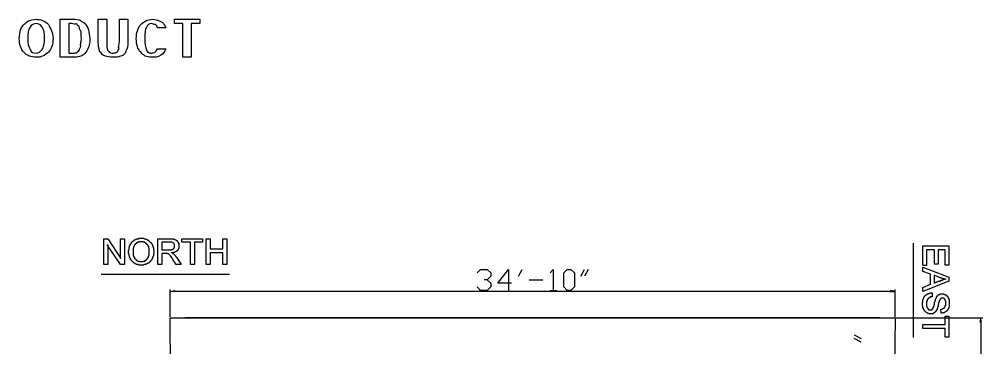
# Model space of a CAD drawing. Header units: inches. Extents: x -628 to 1537, y -1730 to 336.
# Drawn here: x 1033 to 1537, y 164 to 336 of the extents above; entities that cross this region are included whole.
import ezdxf

# ---------------------------------------------------------------- set-up
doc = ezdxf.new("R2010")
doc.units = ezdxf.units.IN
doc.layers.get('0').update_dxf_attribs({"linetype": 'CONTINUOUS'})

msp = doc.modelspace()

# ---------------------------------------------------------------- linework, layer by layer
at = {"color": 0}
for p, q in [((1054.53, 336.1), (1061.32, 336.1)), ((1054.53, 316.24), (1054.53, 336.1)), ((1058.94, 333.9), (1058.94, 318.45)), ((1060.36, 333.9), (1058.94, 333.9)), ((1074.41, 336.1), (1078.82, 336.1)), ((1074.41, 325.69), (1074.41, 336.1)), ((1078.82, 336.1), (1078.82, 324.79)), ((1085.44, 324.55), (1085.44, 336.1)), ((1085.44, 336.1), (1089.86, 336.1)), ((1089.86, 336.1), (1089.86, 325.87)), ((1114.17, 333.9), (1114.17, 336.1)), ((1114.17, 336.1), (1127.41, 336.1)), ((1118.58, 333.9), (1114.17, 333.9)), ((1118.58, 316.24), (1118.58, 333.9)), ((1127.41, 333.9), (1122.99, 333.9)), ((1122.99, 333.9), (1122.99, 316.24)), ((1127.41, 336.1), (1127.41, 333.9)), ((1109.74, 331.69), (1105.32, 331.69)), ((1033.1, 326.07), (1033.1, 326.07)), ((1037.52, 326.17), (1037.52, 326.17)), ((1058.94, 318.45), (1061.28, 318.45)), ((1105.32, 320.66), (1109.74, 320.66)), ((1105.32, 320.66), (1105.32, 320.66)), ((1061.53, 316.24), (1054.53, 316.24)), ((1122.99, 316.24), (1118.58, 316.24))]:
    msp.add_line(p, q, dxfattribs=at)
at = {"color": 6}
for p, q in [((1095.52, 221.43), (1095.52, 221.7)), ((1095.52, 221.7), (1095.79, 221.7)), ((1095.79, 221.7), (1096.05, 221.7)), ((1096.05, 221.7), (1096.05, 221.7)), ((1096.05, 221.7), (1096.31, 221.7)), ((1096.31, 221.7), (1096.58, 221.7)), ((1096.58, 221.7), (1096.85, 221.7)), ((1096.85, 221.7), (1097.38, 221.7)), ((1096.85, 221.7), (1096.85, 221.7)), ((1096.85, 221.7), (1096.85, 221.7)), ((1097.38, 221.7), (1097.38, 221.7)), ((1097.38, 221.7), (1097.9, 221.7)), ((1097.9, 221.7), (1097.9, 221.7)), ((1097.9, 221.7), (1098.17, 221.7)), ((1098.17, 221.7), (1098.43, 221.43)), ((1077.24, 207.93), (1077.24, 221.43)), ((1077.24, 221.43), (1079.36, 221.43)), ((1085.98, 207.93), (1079.09, 218.26)), ((1079.09, 218.26), (1079.36, 218.26)), ((1079.36, 221.43), (1086.25, 211.1)), ((1079.36, 218.26), (1079.36, 207.93)), ((1085.98, 211.1), (1085.98, 221.43)), ((1085.98, 221.43), (1088.1, 221.43)), ((1088.1, 221.43), (1088.1, 207.93)), ((1090.49, 216.66), (1090.49, 216.92)), ((1090.49, 216.92), (1090.75, 216.92)), ((1090.49, 216.4), (1090.49, 216.66)), ((1090.75, 217.72), (1091.02, 217.99)), ((1090.75, 217.46), (1090.75, 217.72)), ((1090.75, 217.19), (1090.75, 217.46)), ((1090.75, 217.46), (1090.75, 217.46)), ((1090.75, 216.92), (1090.75, 217.19)), ((1091.02, 217.99), (1091.02, 218.26)), ((1091.02, 218.26), (1091.28, 218.26)), ((1091.02, 217.99), (1091.02, 217.99)), ((1091.28, 218.51), (1091.28, 218.78)), ((1091.28, 218.78), (1091.54, 218.78)), ((1091.28, 218.26), (1091.28, 218.51)), ((1091.54, 219.04), (1091.81, 219.31)), ((1091.54, 218.78), (1091.54, 219.04)), ((1091.54, 219.04), (1091.54, 219.04)), ((1091.81, 219.31), (1091.81, 219.58)), ((1091.81, 219.58), (1092.08, 219.58)), ((1091.81, 219.31), (1091.81, 219.31)), ((1092.08, 219.58), (1092.08, 219.84)), ((1092.08, 219.84), (1092.34, 219.84)), ((1092.34, 219.84), (1092.34, 220.11)), ((1092.34, 220.11), (1092.61, 220.11)), ((1092.61, 220.11), (1092.61, 220.38)), ((1092.61, 220.38), (1092.87, 220.38)), ((1092.87, 216.66), (1092.61, 216.4)), ((1092.87, 220.38), (1093.13, 220.63)), ((1092.87, 220.38), (1092.87, 220.38)), ((1093.13, 217.46), (1092.87, 217.19)), ((1092.87, 217.19), (1092.87, 217.19)), ((1092.87, 217.19), (1092.87, 216.92)), ((1092.87, 216.92), (1092.87, 216.92)), ((1092.87, 216.92), (1092.87, 216.66)), ((1093.13, 220.63), (1093.4, 220.9)), ((1093.13, 220.63), (1093.13, 220.63)), ((1093.4, 217.99), (1093.13, 217.72)), ((1093.13, 217.72), (1093.13, 217.72)), ((1093.13, 217.72), (1093.13, 217.46)), ((1093.4, 220.9), (1093.67, 220.9)), ((1093.67, 218.26), (1093.4, 218.26)), ((1093.4, 218.26), (1093.4, 217.99)), ((1093.4, 217.99), (1093.4, 217.99)), ((1093.67, 220.9), (1093.93, 221.17)), ((1093.67, 220.9), (1093.67, 220.9)), ((1093.93, 218.78), (1093.67, 218.51)), ((1093.67, 218.51), (1093.67, 218.51)), ((1093.67, 218.51), (1093.67, 218.26)), ((1093.93, 221.17), (1093.93, 221.17)), ((1093.93, 221.17), (1094.19, 221.17)), ((1094.19, 218.78), (1093.93, 218.78)), ((1093.93, 218.78), (1093.93, 218.78)), ((1094.19, 221.17), (1094.46, 221.17)), ((1094.46, 219.04), (1094.19, 219.04)), ((1094.19, 219.04), (1094.19, 218.78)), ((1094.46, 221.17), (1094.46, 221.43)), ((1094.46, 221.43), (1094.73, 221.43)), ((1094.73, 219.31), (1094.46, 219.31)), ((1094.46, 219.31), (1094.46, 219.04)), ((1094.73, 221.43), (1094.99, 221.43)), ((1094.99, 219.31), (1094.73, 219.31)), ((1094.99, 221.43), (1094.99, 221.43)), ((1094.99, 221.43), (1095.25, 221.43)), ((1095.25, 219.58), (1094.99, 219.58)), ((1094.99, 219.58), (1094.99, 219.31)), ((1095.25, 221.43), (1095.52, 221.43)), ((1095.52, 219.58), (1095.25, 219.58)), ((1095.25, 219.58), (1095.25, 219.58)), ((1095.79, 219.58), (1095.52, 219.58)), ((1096.05, 219.84), (1095.79, 219.84)), ((1095.79, 219.84), (1095.79, 219.58)), ((1096.31, 219.84), (1096.05, 219.84)), ((1096.58, 219.84), (1096.31, 219.84)), ((1096.85, 219.84), (1096.58, 219.84)), ((1096.58, 219.84), (1096.58, 219.84)), ((1097.11, 219.84), (1096.85, 219.84)), ((1097.38, 219.84), (1097.11, 219.84)), ((1097.11, 219.84), (1097.11, 219.84)), ((1097.64, 219.84), (1097.38, 219.84)), ((1097.9, 219.84), (1097.64, 219.84)), ((1097.9, 219.58), (1097.9, 219.84)), ((1098.17, 219.58), (1097.9, 219.58)), ((1098.43, 219.58), (1098.17, 219.58)), ((1098.17, 219.58), (1098.17, 219.58)), ((1098.43, 221.43), (1098.43, 221.43)), ((1098.43, 221.43), (1098.7, 221.43)), ((1098.7, 219.58), (1098.43, 219.58)), ((1098.7, 221.43), (1098.96, 221.43)), ((1098.7, 219.31), (1098.7, 219.58)), ((1098.96, 219.31), (1098.7, 219.31)), ((1098.96, 221.43), (1098.96, 221.43)), ((1098.96, 221.43), (1099.23, 221.17)), ((1099.23, 219.04), (1098.96, 219.31)), ((1098.96, 219.31), (1098.96, 219.31)), ((1099.23, 221.17), (1099.5, 221.17)), ((1099.5, 219.04), (1099.23, 219.04)), ((1099.5, 221.17), (1099.5, 221.17)), ((1099.5, 221.17), (1099.75, 221.17)), ((1099.5, 218.78), (1099.5, 219.04)), ((1099.75, 218.78), (1099.5, 218.78)), ((1099.75, 221.17), (1100.02, 220.9)), ((1099.75, 218.51), (1099.75, 218.78)), ((1100.02, 218.51), (1099.75, 218.51)), ((1100.02, 220.9), (1100.02, 220.9)), ((1100.02, 220.9), (1100.28, 220.9)), ((1100.02, 218.26), (1100.02, 218.51)), ((1100.02, 218.51), (1100.02, 218.51)), ((1100.28, 218.26), (1100.02, 218.26)), ((1100.28, 220.9), (1100.28, 220.63)), ((1100.28, 220.63), (1100.55, 220.63)), ((1100.28, 217.99), (1100.28, 218.26)), ((1100.55, 217.72), (1100.28, 217.99)), ((1100.28, 217.99), (1100.28, 217.99)), ((1100.55, 220.63), (1100.55, 220.63)), ((1100.55, 220.63), (1100.82, 220.38)), ((1100.55, 217.46), (1100.55, 217.72)), ((1100.55, 217.72), (1100.55, 217.72)), ((1100.82, 217.46), (1100.55, 217.46)), ((1100.82, 220.38), (1100.82, 220.38)), ((1100.82, 220.38), (1101.08, 220.11)), ((1100.82, 217.19), (1100.82, 217.46)), ((1100.82, 216.92), (1100.82, 217.19)), ((1100.82, 216.66), (1100.82, 216.92)), ((1100.82, 216.92), (1100.82, 216.92)), ((1101.08, 216.4), (1100.82, 216.66)), ((1101.08, 220.11), (1101.08, 220.11)), ((1101.08, 220.11), (1101.35, 219.84)), ((1101.35, 219.84), (1101.35, 219.84)), ((1101.35, 219.84), (1101.6, 219.84)), ((1101.6, 219.84), (1101.6, 219.58)), ((1101.6, 219.58), (1101.87, 219.58)), ((1101.87, 219.58), (1101.87, 219.31)), ((1101.87, 219.31), (1101.87, 219.31)), ((1101.87, 219.31), (1102.14, 219.04)), ((1102.14, 219.04), (1102.14, 219.04)), ((1102.14, 219.04), (1102.41, 218.78)), ((1102.41, 218.78), (1102.41, 218.51)), ((1102.41, 218.51), (1102.41, 218.51)), ((1102.41, 218.51), (1102.67, 218.26)), ((1102.67, 218.26), (1102.67, 218.26)), ((1102.67, 218.26), (1102.67, 217.99)), ((1102.67, 217.99), (1102.67, 217.72)), ((1102.67, 217.72), (1102.94, 217.72)), ((1102.94, 217.72), (1102.94, 217.46)), ((1102.94, 217.46), (1102.94, 217.46)), ((1102.94, 217.46), (1102.94, 217.19)), ((1102.94, 217.19), (1103.2, 216.92)), ((1103.2, 216.92), (1103.2, 216.92)), ((1103.2, 216.92), (1103.2, 216.66)), ((1103.2, 216.66), (1103.2, 216.4)), ((1105.58, 207.93), (1105.58, 221.43)), ((1105.58, 221.43), (1111.68, 221.43)), ((1111.68, 219.58), (1107.7, 219.58)), ((1107.7, 219.58), (1107.7, 215.61)), ((1111.68, 221.43), (1111.95, 221.43)), ((1111.95, 219.58), (1111.68, 219.58)), ((1111.95, 221.43), (1112.2, 221.43)), ((1112.2, 219.58), (1111.95, 219.58)), ((1112.2, 221.43), (1112.2, 221.43)), ((1112.2, 221.43), (1112.47, 221.43)), ((1112.47, 219.58), (1112.2, 219.58)), ((1112.47, 221.43), (1112.73, 221.43)), ((1112.73, 219.58), (1112.47, 219.58)), ((1112.47, 219.58), (1112.47, 219.58)), ((1112.73, 221.43), (1112.73, 221.43)), ((1112.73, 221.43), (1113, 221.43)), ((1113, 219.58), (1112.73, 219.58)), ((1113, 221.43), (1113.26, 221.43)), ((1113.26, 219.31), (1113, 219.58)), ((1113, 219.58), (1113, 219.58)), ((1113.26, 221.43), (1113.26, 221.43)), ((1113.26, 221.43), (1113.53, 221.43)), ((1113.53, 219.31), (1113.26, 219.31)), ((1113.53, 221.43), (1113.8, 221.43)), ((1113.53, 219.04), (1113.53, 219.31)), ((1113.53, 219.31), (1113.53, 219.31)), ((1113.8, 219.04), (1113.53, 219.04)), ((1113.8, 221.43), (1113.8, 221.17)), ((1113.8, 221.17), (1114.05, 221.17)), ((1114.05, 218.78), (1113.8, 219.04)), ((1113.8, 219.04), (1113.8, 219.04)), ((1114.05, 221.17), (1114.32, 221.17)), ((1114.05, 218.51), (1114.05, 218.78)), ((1114.05, 218.78), (1114.05, 218.78)), ((1114.32, 218.26), (1114.05, 218.51)), ((1114.05, 216.66), (1114.32, 216.92)), ((1114.05, 216.4), (1114.05, 216.66)), ((1114.32, 221.17), (1114.32, 221.17)), ((1114.32, 221.17), (1114.59, 220.9)), ((1114.32, 217.99), (1114.32, 218.26)), ((1114.32, 218.26), (1114.32, 218.26)), ((1114.32, 217.72), (1114.32, 217.99)), ((1114.32, 217.46), (1114.32, 217.72)), ((1114.32, 217.72), (1114.32, 217.72)), ((1114.32, 217.19), (1114.32, 217.46)), ((1114.32, 217.46), (1114.32, 217.46)), ((1114.32, 216.92), (1114.32, 217.19)), ((1114.32, 216.92), (1114.32, 216.92)), ((1114.59, 220.9), (1114.85, 220.9)), ((1114.85, 220.9), (1114.85, 220.9)), ((1114.85, 220.9), (1115.12, 220.63)), ((1115.12, 220.63), (1115.12, 220.63)), ((1115.12, 220.63), (1115.38, 220.63)), ((1115.38, 220.63), (1115.38, 220.38)), ((1115.38, 220.38), (1115.65, 220.38)), ((1115.65, 220.38), (1115.65, 220.11)), ((1115.65, 220.11), (1115.91, 219.84)), ((1115.91, 219.84), (1115.91, 219.84)), ((1115.91, 219.84), (1115.91, 219.58)), ((1115.91, 219.58), (1116.17, 219.58)), ((1116.17, 219.58), (1116.17, 219.31)), ((1116.17, 219.31), (1116.17, 219.04)), ((1116.17, 219.04), (1116.44, 219.04)), ((1116.44, 219.04), (1116.44, 218.78)), ((1116.44, 218.78), (1116.44, 218.51)), ((1116.44, 218.51), (1116.44, 218.51)), ((1116.44, 218.51), (1116.44, 218.26)), ((1116.44, 218.26), (1116.44, 217.99)), ((1116.44, 217.99), (1116.44, 217.99)), ((1116.44, 217.99), (1116.44, 217.72)), ((1116.44, 217.72), (1116.44, 217.72)), ((1116.44, 217.72), (1116.44, 217.46)), ((1116.44, 217.46), (1116.44, 217.19)), ((1116.44, 217.19), (1116.44, 217.19)), ((1116.44, 217.19), (1116.44, 216.92)), ((1116.44, 216.92), (1116.44, 216.66)), ((1116.44, 216.66), (1116.44, 216.4)), ((1118.03, 219.58), (1118.03, 221.43)), ((1118.03, 221.43), (1128.89, 221.43)), ((1122.53, 219.58), (1118.03, 219.58)), ((1122.53, 207.93), (1122.53, 219.58)), ((1128.89, 219.58), (1124.65, 219.58)), ((1124.65, 219.58), (1124.65, 207.93)), ((1128.89, 221.43), (1128.89, 219.58)), ((1130.75, 207.93), (1130.75, 221.43)), ((1130.75, 221.43), (1132.86, 221.43)), ((1132.86, 221.43), (1132.86, 216.14)), ((1139.48, 216.14), (1139.48, 221.43)), ((1139.48, 221.43), (1141.6, 221.43)), ((1141.6, 221.43), (1141.6, 207.93)), ((1500.46, 219.04), (1500.46, 169.78)), ((1505.49, 207.39), (1505.49, 217.72)), ((1505.49, 217.72), (1519, 217.72)), ((1519, 217.72), (1519, 207.66)), ((1090.22, 215.34), (1090.49, 215.61)), ((1090.22, 215.07), (1090.22, 215.34)), ((1090.22, 214.8), (1090.22, 215.07)), ((1090.22, 214.55), (1090.22, 214.8)), ((1090.22, 214.8), (1090.22, 214.8)), ((1090.22, 214.28), (1090.22, 214.55)), ((1090.22, 214.01), (1090.22, 214.28)), ((1090.22, 214.28), (1090.22, 214.28)), ((1090.22, 213.75), (1090.22, 214.01)), ((1090.49, 213.49), (1090.22, 213.75)), ((1090.49, 216.14), (1090.49, 216.4)), ((1090.49, 216.4), (1090.49, 216.4)), ((1090.49, 215.87), (1090.49, 216.14)), ((1090.49, 215.61), (1090.49, 215.87)), ((1090.49, 215.87), (1090.49, 215.87)), ((1090.49, 213.22), (1090.49, 213.49)), ((1090.49, 213.49), (1090.49, 213.49)), ((1090.49, 212.95), (1090.49, 213.22)), ((1090.49, 212.69), (1090.49, 212.95)), ((1090.49, 212.95), (1090.49, 212.95)), ((1090.49, 212.43), (1090.49, 212.69)), ((1090.75, 212.43), (1090.49, 212.43)), ((1090.75, 212.16), (1090.75, 212.43)), ((1090.75, 211.89), (1090.75, 212.16)), ((1090.75, 211.63), (1090.75, 211.89)), ((1090.75, 211.89), (1090.75, 211.89)), ((1091.02, 211.37), (1090.75, 211.63)), ((1092.61, 216.4), (1092.61, 216.4)), ((1092.61, 216.4), (1092.61, 216.14)), ((1092.61, 216.14), (1092.61, 215.87)), ((1092.61, 215.87), (1092.61, 215.61)), ((1092.61, 215.61), (1092.61, 215.34)), ((1092.61, 215.34), (1092.61, 215.34)), ((1092.61, 215.34), (1092.61, 215.07)), ((1092.61, 215.07), (1092.61, 214.8)), ((1092.61, 214.8), (1092.61, 214.55)), ((1092.61, 214.55), (1092.61, 214.55)), ((1092.61, 214.55), (1092.61, 214.28)), ((1092.61, 214.28), (1092.61, 214.01)), ((1092.61, 214.01), (1092.61, 213.75)), ((1092.61, 213.75), (1092.61, 213.75)), ((1092.61, 213.75), (1092.61, 213.49)), ((1092.61, 213.49), (1092.61, 213.22)), ((1092.61, 213.22), (1092.61, 212.95)), ((1092.61, 212.95), (1092.61, 212.95)), ((1092.61, 212.95), (1092.61, 212.69)), ((1092.61, 212.69), (1092.87, 212.43)), ((1092.87, 212.43), (1092.87, 212.43)), ((1092.87, 212.43), (1092.87, 212.16)), ((1092.87, 212.16), (1092.87, 212.16)), ((1092.87, 212.16), (1093.13, 211.89)), ((1093.13, 211.89), (1093.13, 211.63)), ((1093.13, 211.63), (1093.13, 211.63)), ((1093.13, 211.63), (1093.4, 211.37)), ((1100.28, 211.37), (1100.55, 211.63)), ((1100.55, 211.89), (1100.82, 212.16)), ((1100.55, 211.63), (1100.55, 211.89)), ((1100.55, 211.89), (1100.55, 211.89)), ((1100.55, 211.63), (1100.55, 211.63)), ((1100.82, 212.69), (1101.08, 212.95)), ((1100.82, 212.43), (1100.82, 212.69)), ((1100.82, 212.16), (1100.82, 212.43)), ((1100.82, 212.43), (1100.82, 212.43)), ((1101.08, 216.14), (1101.08, 216.4)), ((1101.08, 216.4), (1101.08, 216.4)), ((1101.08, 215.87), (1101.08, 216.14)), ((1101.08, 215.61), (1101.08, 215.87)), ((1101.08, 215.34), (1101.08, 215.61)), ((1101.08, 215.61), (1101.08, 215.61)), ((1101.08, 215.07), (1101.08, 215.34)), ((1101.08, 214.8), (1101.08, 215.07)), ((1101.08, 214.55), (1101.08, 214.8)), ((1101.08, 214.28), (1101.08, 214.55)), ((1101.08, 214.55), (1101.08, 214.55)), ((1101.08, 214.55), (1101.08, 214.55)), ((1101.08, 214.01), (1101.08, 214.28)), ((1101.08, 213.75), (1101.08, 214.01)), ((1101.08, 213.49), (1101.08, 213.75)), ((1101.08, 213.22), (1101.08, 213.49)), ((1101.08, 213.49), (1101.08, 213.49)), ((1101.08, 212.95), (1101.08, 213.22)), ((1101.08, 212.95), (1101.08, 212.95)), ((1102.94, 211.63), (1102.67, 211.37)), ((1103.2, 212.43), (1102.94, 212.16)), ((1102.94, 212.16), (1102.94, 211.89)), ((1102.94, 211.89), (1102.94, 211.89)), ((1102.94, 211.89), (1102.94, 211.63)), ((1103.2, 216.4), (1103.2, 216.14)), ((1103.2, 216.14), (1103.2, 216.14)), ((1103.2, 216.14), (1103.2, 215.87)), ((1103.2, 215.87), (1103.2, 215.61)), ((1103.2, 215.61), (1103.2, 215.61)), ((1103.2, 215.61), (1103.47, 215.34)), ((1103.47, 214.01), (1103.2, 213.75)), ((1103.2, 213.75), (1103.2, 213.75)), ((1103.2, 213.75), (1103.2, 213.49)), ((1103.2, 213.49), (1103.2, 213.22)), ((1103.2, 213.22), (1103.2, 212.95)), ((1103.2, 212.95), (1103.2, 212.95)), ((1103.2, 212.95), (1103.2, 212.69)), ((1103.2, 212.69), (1103.2, 212.43)), ((1103.2, 212.43), (1103.2, 212.43)), ((1103.47, 215.34), (1103.47, 215.07)), ((1103.47, 215.07), (1103.47, 214.8)), ((1103.47, 214.8), (1103.47, 214.55)), ((1103.47, 214.55), (1103.47, 214.55)), ((1103.47, 214.55), (1103.47, 214.55)), ((1103.47, 214.55), (1103.47, 214.28)), ((1103.47, 214.28), (1103.47, 214.01)), ((1107.7, 215.61), (1111.41, 215.61)), ((1109.56, 213.75), (1107.7, 213.75)), ((1107.7, 213.75), (1107.7, 207.93)), ((1109.82, 213.75), (1109.56, 213.75)), ((1109.56, 213.75), (1109.56, 213.75)), ((1110.09, 213.75), (1109.82, 213.75)), ((1110.35, 213.75), (1110.09, 213.75)), ((1110.61, 213.75), (1110.35, 213.75)), ((1110.35, 213.75), (1110.35, 213.75)), ((1110.61, 213.49), (1110.61, 213.75)), ((1110.88, 213.49), (1110.61, 213.49)), ((1110.61, 213.49), (1110.61, 213.49)), ((1111.14, 213.49), (1110.88, 213.49)), ((1111.41, 213.22), (1111.14, 213.49)), ((1111.14, 213.49), (1111.14, 213.49)), ((1111.41, 215.61), (1111.41, 215.61)), ((1111.41, 215.61), (1112.47, 215.61)), ((1111.68, 212.95), (1111.41, 213.22)), ((1111.41, 213.22), (1111.41, 213.22)), ((1111.95, 212.69), (1111.68, 212.95)), ((1111.68, 212.95), (1111.68, 212.95)), ((1111.68, 212.95), (1111.68, 212.95)), ((1112.2, 212.43), (1111.95, 212.69)), ((1111.95, 212.69), (1111.95, 212.69)), ((1112.2, 212.16), (1112.2, 212.43)), ((1112.47, 212.16), (1112.2, 212.16)), ((1112.47, 215.61), (1112.73, 215.87)), ((1112.47, 215.61), (1112.47, 215.61)), ((1112.47, 211.89), (1112.47, 212.16)), ((1112.73, 211.89), (1112.47, 211.89)), ((1112.73, 215.87), (1112.73, 215.87)), ((1112.73, 215.87), (1113, 215.87)), ((1112.73, 214.01), (1112.73, 214.28)), ((1112.73, 214.28), (1113, 214.01)), ((1113, 214.01), (1112.73, 214.01)), ((1112.73, 211.63), (1112.73, 211.89)), ((1112.73, 211.37), (1112.73, 211.63)), ((1112.73, 211.63), (1112.73, 211.63)), ((1112.73, 211.63), (1112.73, 211.63)), ((1112.73, 211.63), (1112.73, 211.63)), ((1113, 215.87), (1113, 215.87)), ((1113, 215.87), (1113.26, 215.87)), ((1113.26, 214.01), (1113, 214.01)), ((1113, 214.01), (1113, 214.01)), ((1113, 214.01), (1113, 214.01)), ((1113, 214.01), (1113.26, 214.01)), ((1113.26, 215.87), (1113.53, 216.14)), ((1113.26, 215.87), (1113.26, 215.87)), ((1113.53, 214.01), (1113.26, 214.01)), ((1113.26, 214.01), (1113.26, 213.75)), ((1113.26, 213.75), (1113.53, 213.75)), ((1113.53, 216.14), (1113.8, 216.14)), ((1113.8, 214.01), (1113.53, 214.01)), ((1113.53, 213.75), (1113.53, 213.75)), ((1113.53, 213.75), (1113.8, 213.49)), ((1113.8, 216.14), (1113.8, 216.4)), ((1113.8, 216.4), (1114.05, 216.4)), ((1114.05, 214.28), (1113.8, 214.28)), ((1113.8, 214.28), (1113.8, 214.01)), ((1113.8, 213.49), (1113.8, 213.49)), ((1113.8, 213.49), (1114.05, 213.22)), ((1114.05, 216.4), (1114.05, 216.4)), ((1114.32, 214.28), (1114.05, 214.28)), ((1114.05, 213.22), (1114.05, 213.22)), ((1114.05, 213.22), (1114.32, 212.95)), ((1114.59, 214.55), (1114.32, 214.28)), ((1114.32, 214.28), (1114.32, 214.28)), ((1114.32, 212.95), (1114.32, 212.95)), ((1114.32, 212.95), (1114.59, 212.69)), ((1114.85, 214.55), (1114.59, 214.55)), ((1114.59, 214.55), (1114.59, 214.55)), ((1114.59, 212.69), (1114.59, 212.69)), ((1114.59, 212.69), (1114.85, 212.43)), ((1115.12, 214.8), (1114.85, 214.55)), ((1114.85, 212.43), (1114.85, 212.16)), ((1114.85, 212.16), (1115.12, 212.16)), ((1115.38, 214.8), (1115.12, 214.8)), ((1115.12, 214.8), (1115.12, 214.8)), ((1115.12, 212.16), (1115.12, 211.89)), ((1115.12, 211.89), (1115.38, 211.63)), ((1115.65, 215.07), (1115.38, 215.07)), ((1115.38, 215.07), (1115.38, 214.8)), ((1115.38, 211.63), (1117.76, 207.93)), ((1115.91, 215.34), (1115.65, 215.34)), ((1115.65, 215.34), (1115.65, 215.07)), ((1115.65, 215.07), (1115.65, 215.07)), ((1116.17, 215.87), (1115.91, 215.61)), ((1115.91, 215.61), (1115.91, 215.61)), ((1115.91, 215.61), (1115.91, 215.34)), ((1116.44, 216.4), (1116.17, 216.14)), ((1116.17, 216.14), (1116.17, 216.14)), ((1116.17, 216.14), (1116.17, 215.87)), ((1116.44, 216.4), (1116.44, 216.4)), ((1132.86, 216.14), (1139.48, 216.14)), ((1139.48, 214.01), (1132.86, 214.01)), ((1132.86, 214.01), (1132.86, 207.93)), ((1139.48, 207.93), (1139.48, 214.01)), ((1511.58, 215.61), (1507.35, 215.61)), ((1507.35, 215.61), (1507.35, 207.39)), ((1511.58, 208.18), (1511.58, 215.61)), ((1517.15, 215.61), (1513.44, 215.61)), ((1513.44, 215.61), (1513.44, 208.18)), ((1517.15, 207.66), (1517.15, 215.61)), ((1079.36, 207.93), (1077.24, 207.93)), ((1086.25, 211.1), (1085.98, 211.1)), ((1088.1, 207.93), (1085.98, 207.93)), ((1091.02, 211.1), (1091.02, 211.37)), ((1091.02, 211.37), (1091.02, 211.37)), ((1091.28, 211.1), (1091.02, 211.1)), ((1091.28, 210.84), (1091.28, 211.1)), ((1091.28, 210.57), (1091.28, 210.84)), ((1091.54, 210.57), (1091.28, 210.57)), ((1091.54, 210.3), (1091.54, 210.57)), ((1091.81, 210.04), (1091.54, 210.3)), ((1091.54, 210.3), (1091.54, 210.3)), ((1092.08, 209.78), (1091.81, 210.04)), ((1091.81, 210.04), (1091.81, 210.04)), ((1092.08, 209.51), (1092.08, 209.78)), ((1092.34, 209.51), (1092.08, 209.51)), ((1092.61, 209.25), (1092.34, 209.51)), ((1092.34, 209.51), (1092.34, 209.51)), ((1092.87, 208.98), (1092.61, 209.25)), ((1092.61, 209.25), (1092.61, 209.25)), ((1093.13, 208.72), (1092.87, 208.98)), ((1092.87, 208.98), (1092.87, 208.98)), ((1093.4, 208.72), (1093.13, 208.72)), ((1093.13, 208.72), (1093.13, 208.72)), ((1093.4, 211.37), (1093.4, 211.37)), ((1093.4, 211.37), (1093.4, 211.1)), ((1093.4, 211.1), (1093.67, 211.1)), ((1093.4, 208.45), (1093.4, 208.72)), ((1093.67, 208.45), (1093.4, 208.45)), ((1093.67, 211.1), (1093.67, 210.84)), ((1093.67, 210.84), (1093.67, 210.84)), ((1093.67, 210.84), (1093.93, 210.84)), ((1093.93, 208.18), (1093.67, 208.45)), ((1093.67, 208.45), (1093.67, 208.45)), ((1093.93, 210.84), (1093.93, 210.57)), ((1093.93, 210.57), (1094.19, 210.57)), ((1094.19, 208.18), (1093.93, 208.18)), ((1094.19, 210.57), (1094.19, 210.3)), ((1094.19, 210.3), (1094.46, 210.3)), ((1094.46, 207.93), (1094.19, 208.18)), ((1094.19, 208.18), (1094.19, 208.18)), ((1094.46, 210.3), (1094.46, 210.04)), ((1094.46, 210.04), (1094.73, 210.04)), ((1094.73, 207.93), (1094.46, 207.93)), ((1094.73, 210.04), (1094.73, 210.04)), ((1094.73, 210.04), (1094.99, 209.78)), ((1094.99, 207.93), (1094.73, 207.93)), ((1094.73, 207.93), (1094.73, 207.93)), ((1094.99, 209.78), (1095.25, 209.78)), ((1095.25, 207.93), (1094.99, 207.93)), ((1095.25, 209.78), (1095.25, 209.78)), ((1095.25, 209.78), (1095.52, 209.78)), ((1095.52, 207.66), (1095.25, 207.93)), ((1095.25, 207.93), (1095.25, 207.93)), ((1095.52, 209.78), (1095.79, 209.78)), ((1095.79, 207.66), (1095.52, 207.66)), ((1095.79, 209.78), (1095.79, 209.51)), ((1095.79, 209.51), (1096.05, 209.51)), ((1096.05, 207.66), (1095.79, 207.66)), ((1095.79, 207.66), (1095.79, 207.66)), ((1096.05, 209.51), (1096.31, 209.51)), ((1096.31, 207.66), (1096.05, 207.66)), ((1096.31, 209.51), (1096.31, 209.51)), ((1096.31, 209.51), (1096.58, 209.51)), ((1096.58, 207.66), (1096.31, 207.66)), ((1096.31, 207.66), (1096.31, 207.66)), ((1096.58, 209.51), (1096.85, 209.51)), ((1096.85, 207.66), (1096.58, 207.66)), ((1096.85, 209.51), (1097.11, 209.51)), ((1096.85, 209.51), (1096.85, 209.51)), ((1096.85, 209.51), (1096.85, 209.51)), ((1097.11, 207.66), (1096.85, 207.66)), ((1096.85, 207.66), (1096.85, 207.66)), ((1097.11, 209.51), (1097.11, 209.51)), ((1097.11, 209.51), (1097.9, 209.51)), ((1097.38, 207.66), (1097.11, 207.66)), ((1097.64, 207.66), (1097.38, 207.66)), ((1097.9, 207.66), (1097.64, 207.66)), ((1097.64, 207.66), (1097.64, 207.66)), ((1097.9, 209.51), (1098.17, 209.78)), ((1097.9, 209.51), (1097.9, 209.51)), ((1098.17, 207.66), (1097.9, 207.66)), ((1098.17, 209.78), (1098.43, 209.78)), ((1098.43, 207.93), (1098.17, 207.66)), ((1098.17, 207.66), (1098.17, 207.66)), ((1098.43, 209.78), (1098.43, 209.78)), ((1098.43, 209.78), (1098.7, 209.78)), ((1098.7, 207.93), (1098.43, 207.93)), ((1098.7, 209.78), (1098.7, 210.04)), ((1098.7, 210.04), (1098.96, 210.04)), ((1098.96, 207.93), (1098.7, 207.93)), ((1098.7, 207.93), (1098.7, 207.93)), ((1098.96, 210.04), (1099.23, 210.04)), ((1099.23, 207.93), (1098.96, 207.93)), ((1099.23, 210.04), (1099.23, 210.3)), ((1099.23, 210.3), (1099.5, 210.3)), ((1099.5, 208.18), (1099.23, 208.18)), ((1099.23, 208.18), (1099.23, 207.93)), ((1099.5, 210.3), (1099.5, 210.57)), ((1099.5, 210.57), (1099.75, 210.57)), ((1099.75, 208.18), (1099.5, 208.18)), ((1099.75, 210.57), (1100.02, 210.84)), ((1099.75, 210.57), (1099.75, 210.57)), ((1100.02, 208.45), (1099.75, 208.18)), ((1099.75, 208.18), (1099.75, 208.18)), ((1100.02, 210.84), (1100.02, 211.1)), ((1100.02, 211.1), (1100.28, 211.1)), ((1100.02, 210.84), (1100.02, 210.84)), ((1100.28, 208.45), (1100.02, 208.45)), ((1100.02, 208.45), (1100.02, 208.45)), ((1100.28, 211.1), (1100.28, 211.37)), ((1100.28, 211.37), (1100.28, 211.37)), ((1100.55, 208.72), (1100.28, 208.72)), ((1100.28, 208.72), (1100.28, 208.45)), ((1100.82, 208.72), (1100.55, 208.72)), ((1101.08, 208.98), (1100.82, 208.98)), ((1100.82, 208.98), (1100.82, 208.72)), ((1101.35, 209.25), (1101.08, 209.25)), ((1101.08, 209.25), (1101.08, 208.98)), ((1101.6, 209.51), (1101.35, 209.51)), ((1101.35, 209.51), (1101.35, 209.25)), ((1101.87, 209.78), (1101.6, 209.78)), ((1101.6, 209.78), (1101.6, 209.51)), ((1101.6, 209.51), (1101.6, 209.51)), ((1102.14, 210.3), (1101.87, 210.04)), ((1101.87, 210.04), (1101.87, 210.04)), ((1101.87, 210.04), (1101.87, 209.78)), ((1102.41, 210.57), (1102.14, 210.3)), ((1102.14, 210.3), (1102.14, 210.3)), ((1102.67, 211.1), (1102.41, 210.84)), ((1102.41, 210.84), (1102.41, 210.57)), ((1102.41, 210.57), (1102.41, 210.57)), ((1102.67, 211.37), (1102.67, 211.37)), ((1102.67, 211.37), (1102.67, 211.1)), ((1102.67, 211.1), (1102.67, 211.1)), ((1107.7, 207.93), (1105.58, 207.93)), ((1113, 211.37), (1112.73, 211.37)), ((1113, 211.1), (1113, 211.37)), ((1113, 211.37), (1113, 211.37)), ((1113.26, 211.1), (1113, 211.1)), ((1113.26, 210.84), (1113.26, 211.1)), ((1113.53, 210.57), (1113.26, 210.84)), ((1113.26, 210.84), (1113.26, 210.84)), ((1113.53, 210.3), (1113.53, 210.57)), ((1113.8, 210.04), (1113.53, 210.3)), ((1113.53, 210.3), (1113.53, 210.3)), ((1113.8, 209.78), (1113.8, 210.04)), ((1114.05, 209.78), (1113.8, 209.78)), ((1114.05, 209.51), (1114.05, 209.78)), ((1114.32, 209.25), (1114.05, 209.51)), ((1114.32, 208.98), (1114.32, 209.25)), ((1114.59, 208.98), (1114.32, 208.98)), ((1114.59, 208.72), (1114.59, 208.98)), ((1114.85, 208.45), (1114.59, 208.72)), ((1114.85, 208.18), (1114.85, 208.45)), ((1115.12, 207.93), (1114.85, 208.18)), ((1117.76, 207.93), (1115.12, 207.93)), ((1124.65, 207.93), (1122.53, 207.93)), ((1132.86, 207.93), (1130.75, 207.93)), ((1141.6, 207.93), (1139.48, 207.93)), ((1507.35, 207.39), (1505.49, 207.39)), ((1505.49, 204.22), (1505.49, 206.6)), ((1505.49, 206.6), (1519, 201.3)), ((1513.44, 208.18), (1511.58, 208.18)), ((1519, 207.66), (1517.15, 207.66)), ((1075.92, 202.89), (1142.93, 202.89)), ((1272.43, 203.69), (1274.28, 205.27)), ((1274.28, 205.27), (1277.73, 205.27)), ((1277.73, 205.27), (1279.58, 203.69)), ((1279.58, 201.83), (1277.73, 199.98)), ((1279.58, 203.69), (1279.58, 201.83)), ((1283.29, 198.12), (1288.86, 205.27)), ((1288.86, 205.27), (1288.86, 194.41)), ((1294.15, 201.83), (1296.01, 205.27)), ((1310.58, 203.69), (1312.16, 205.27)), ((1312.16, 205.27), (1312.16, 194.41)), ((1317.72, 203.69), (1319.57, 205.27)), ((1317.72, 196.27), (1317.72, 203.69)), ((1319.57, 205.27), (1321.43, 205.27)), ((1321.43, 205.27), (1323.28, 203.69)), ((1323.28, 203.69), (1323.28, 196.27)), ((1326.72, 201.83), (1328.58, 205.27)), ((1330.44, 205.27), (1328.58, 201.83)), ((1509.46, 202.89), (1505.49, 204.22)), ((1509.46, 197.6), (1509.46, 202.89)), ((1515.03, 200.77), (1511.32, 202.37)), ((1511.32, 202.37), (1511.32, 198.12)), ((1277.73, 199.98), (1276.14, 199.98)), ((1277.73, 199.98), (1279.58, 198.12)), ((1279.58, 198.12), (1279.58, 196.27)), ((1290.44, 198.12), (1283.29, 198.12)), ((1299.71, 199.98), (1306.86, 199.98)), ((1519, 199.18), (1505.49, 193.89)), ((1505.49, 196), (1509.46, 197.6)), ((1511.32, 198.12), (1511.58, 198.39)), ((1511.58, 198.39), (1511.85, 198.39)), ((1511.85, 198.39), (1512.11, 198.65)), ((1512.11, 198.65), (1512.38, 198.65)), ((1512.38, 198.65), (1512.64, 198.65)), ((1512.64, 198.65), (1512.91, 198.92)), ((1512.91, 198.92), (1513.17, 198.92)), ((1513.17, 198.92), (1513.44, 199.18)), ((1513.44, 199.18), (1513.7, 199.18)), ((1513.7, 199.18), (1513.97, 199.18)), ((1513.97, 199.18), (1514.23, 199.18)), ((1514.23, 199.18), (1514.23, 199.45)), ((1514.23, 199.45), (1514.5, 199.45)), ((1514.5, 199.45), (1514.76, 199.45)), ((1514.76, 199.45), (1514.76, 199.71)), ((1514.76, 199.71), (1515.03, 199.71)), ((1515.29, 200.77), (1515.03, 200.77)), ((1515.03, 199.71), (1515.03, 199.71)), ((1515.03, 199.71), (1515.29, 199.71)), ((1515.56, 200.77), (1515.29, 200.77)), ((1515.29, 200.77), (1515.29, 200.77)), ((1515.29, 199.71), (1515.29, 199.71)), ((1515.29, 199.71), (1515.56, 199.71)), ((1515.83, 200.51), (1515.56, 200.77)), ((1515.56, 199.71), (1515.56, 199.98)), ((1515.56, 199.98), (1515.83, 199.98)), ((1516.08, 200.51), (1515.83, 200.51)), ((1515.83, 200.51), (1515.83, 200.51)), ((1515.83, 199.98), (1515.83, 199.98)), ((1515.83, 199.98), (1515.83, 199.98)), ((1515.83, 199.98), (1515.83, 199.98)), ((1515.83, 199.98), (1516.08, 199.98)), ((1516.35, 200.51), (1516.08, 200.51)), ((1516.08, 199.98), (1516.35, 200.25)), ((1516.08, 199.98), (1516.08, 199.98)), ((1516.08, 199.98), (1516.08, 199.98)), ((1516.62, 200.25), (1516.35, 200.51)), ((1516.35, 200.51), (1516.35, 200.51)), ((1516.35, 200.25), (1516.35, 200.25)), ((1516.35, 200.25), (1516.62, 200.25)), ((1516.62, 200.25), (1516.88, 200.25)), ((1516.88, 200.25), (1516.62, 200.25)), ((1516.88, 200.25), (1517.15, 200.51)), ((1516.88, 200.25), (1516.88, 200.25)), ((1517.15, 200.25), (1516.88, 200.25)), ((1516.88, 200.25), (1516.88, 200.25)), ((1517.15, 200.51), (1517.41, 200.51)), ((1517.41, 200.25), (1517.15, 200.25)), ((1517.41, 200.51), (1517.41, 200.25)), ((1519, 201.3), (1519, 199.18)), ((1274.28, 194.41), (1272.43, 196.27)), ((1277.73, 194.41), (1274.28, 194.41)), ((1279.58, 196.27), (1277.73, 194.41)), ((1310.58, 194.41), (1314.01, 194.41)), ((1319.57, 194.41), (1317.72, 196.27)), ((1321.43, 194.41), (1319.57, 194.41)), ((1323.28, 196.27), (1321.43, 194.41)), ((1505.49, 193.89), (1505.49, 196)), ((1506.29, 191.24), (1506.55, 191.51)), ((1506.55, 191.51), (1506.82, 191.77)), ((1506.55, 191.51), (1506.55, 191.51)), ((1506.82, 191.77), (1507.09, 192.03)), ((1506.82, 191.77), (1506.82, 191.77)), ((1507.09, 192.03), (1507.09, 192.03)), ((1507.09, 192.03), (1507.35, 192.03)), ((1507.35, 192.03), (1507.35, 192.29)), ((1507.35, 192.29), (1507.61, 192.29)), ((1507.61, 192.29), (1507.61, 192.56)), ((1507.61, 192.56), (1507.87, 192.56)), ((1507.87, 192.56), (1508.14, 192.56)), ((1508.14, 192.56), (1508.4, 192.83)), ((1508.14, 192.56), (1508.14, 192.56)), ((1508.4, 192.83), (1508.4, 192.83)), ((1508.4, 192.83), (1508.67, 192.83)), ((1508.67, 192.83), (1508.94, 192.83)), ((1508.94, 192.83), (1509.21, 193.09)), ((1508.94, 192.83), (1508.94, 192.83)), ((1509.21, 193.09), (1509.46, 193.09)), ((1509.46, 193.09), (1509.73, 193.09)), ((1509.73, 193.09), (1509.73, 193.09)), ((1509.73, 193.09), (1510, 193.09)), ((1510, 193.09), (1510.26, 193.09)), ((1510.26, 193.09), (1510.26, 190.98)), ((1512.91, 191.24), (1512.91, 191.51)), ((1512.91, 191.51), (1513.17, 191.51)), ((1513.17, 191.51), (1513.17, 191.77)), ((1513.17, 191.77), (1513.44, 191.77)), ((1513.17, 191.51), (1513.17, 191.51)), ((1513.44, 191.77), (1513.44, 192.03)), ((1513.44, 192.03), (1513.7, 192.03)), ((1513.7, 192.03), (1513.97, 192.29)), ((1513.7, 192.03), (1513.7, 192.03)), ((1513.97, 192.29), (1514.23, 192.29)), ((1514.23, 192.29), (1514.23, 192.29)), ((1514.23, 192.29), (1514.5, 192.29)), ((1514.5, 192.29), (1514.5, 192.56)), ((1514.5, 192.56), (1514.76, 192.56)), ((1514.76, 192.56), (1515.03, 192.56)), ((1515.03, 192.56), (1515.29, 192.56)), ((1515.29, 192.56), (1515.29, 192.56)), ((1515.29, 192.56), (1515.56, 192.56)), ((1515.56, 192.56), (1515.83, 192.56)), ((1515.83, 192.56), (1515.83, 192.56)), ((1515.83, 192.56), (1516.08, 192.56)), ((1516.08, 192.56), (1516.35, 192.56)), ((1516.35, 192.56), (1516.35, 192.56)), ((1516.35, 192.56), (1516.62, 192.29)), ((1516.62, 192.29), (1516.88, 192.29)), ((1516.88, 192.29), (1516.88, 192.29)), ((1516.88, 192.29), (1517.15, 192.29)), ((1517.15, 192.29), (1517.15, 192.03)), ((1517.15, 192.03), (1517.41, 192.03)), ((1517.41, 192.03), (1517.68, 192.03)), ((1517.68, 192.03), (1517.68, 191.77)), ((1517.68, 191.77), (1517.94, 191.77)), ((1517.94, 191.77), (1517.94, 191.51)), ((1517.94, 191.51), (1518.2, 191.51)), ((1518.2, 191.51), (1518.2, 191.24)), ((1505.23, 188.32), (1505.49, 188.59)), ((1505.23, 188.06), (1505.23, 188.32)), ((1505.23, 187.8), (1505.23, 188.06)), ((1505.23, 187.53), (1505.23, 187.8)), ((1505.23, 187.8), (1505.23, 187.8)), ((1505.23, 187.27), (1505.23, 187.53)), ((1505.23, 187), (1505.23, 187.27)), ((1505.23, 187.27), (1505.23, 187.27)), ((1505.23, 186.74), (1505.23, 187)), ((1505.23, 186.47), (1505.23, 186.74)), ((1505.49, 186.21), (1505.23, 186.47)), ((1505.23, 186.47), (1505.23, 186.47)), ((1505.49, 189.65), (1505.75, 189.92)), ((1505.49, 189.38), (1505.49, 189.65)), ((1505.49, 189.12), (1505.49, 189.38)), ((1505.49, 189.38), (1505.49, 189.38)), ((1505.49, 188.86), (1505.49, 189.12)), ((1505.49, 188.59), (1505.49, 188.86)), ((1505.49, 188.86), (1505.49, 188.86)), ((1505.75, 190.17), (1505.75, 190.44)), ((1505.75, 190.44), (1506.02, 190.44)), ((1505.75, 189.92), (1505.75, 190.17)), ((1505.75, 189.92), (1505.75, 189.92)), ((1506.02, 190.71), (1506.02, 190.98)), ((1506.02, 190.98), (1506.29, 190.98)), ((1506.02, 190.44), (1506.02, 190.71)), ((1506.02, 190.71), (1506.02, 190.71)), ((1506.29, 190.98), (1506.29, 191.24)), ((1506.29, 191.24), (1506.29, 191.24)), ((1507.61, 188.86), (1507.35, 188.86)), ((1507.35, 188.86), (1507.35, 188.59)), ((1507.35, 188.59), (1507.35, 188.32)), ((1507.35, 188.32), (1507.35, 188.32)), ((1507.35, 188.32), (1507.35, 188.06)), ((1507.35, 188.06), (1507.35, 187.8)), ((1507.35, 187.8), (1507.35, 187.53)), ((1507.35, 187.53), (1507.35, 187.53)), ((1507.35, 187.53), (1507.35, 187.27)), ((1507.35, 187.27), (1507.35, 187)), ((1507.35, 187), (1507.35, 187)), ((1507.35, 187), (1507.35, 186.74)), ((1507.35, 186.74), (1507.35, 186.47)), ((1507.35, 186.47), (1507.35, 186.21)), ((1507.87, 189.65), (1507.61, 189.38)), ((1507.61, 189.38), (1507.61, 189.38)), ((1507.61, 189.38), (1507.61, 189.12)), ((1507.61, 189.12), (1507.61, 188.86)), ((1508.14, 189.92), (1507.87, 189.92)), ((1507.87, 189.92), (1507.87, 189.65)), ((1507.87, 189.65), (1507.87, 189.65)), ((1508.4, 190.44), (1508.14, 190.17)), ((1508.14, 190.17), (1508.14, 190.17)), ((1508.14, 190.17), (1508.14, 189.92)), ((1508.67, 190.44), (1508.4, 190.44)), ((1508.4, 190.44), (1508.4, 190.44)), ((1508.94, 190.71), (1508.67, 190.71)), ((1508.67, 190.71), (1508.67, 190.44)), ((1509.21, 190.71), (1508.94, 190.71)), ((1509.46, 190.98), (1509.21, 190.98)), ((1509.21, 190.98), (1509.21, 190.71)), ((1509.73, 190.98), (1509.46, 190.98)), ((1510, 190.98), (1509.73, 190.98)), ((1510.26, 190.98), (1510, 190.98)), ((1510, 190.98), (1510, 190.98)), ((1511.32, 187), (1511.58, 187.27)), ((1511.32, 186.74), (1511.32, 187)), ((1511.32, 186.47), (1511.32, 186.74)), ((1511.32, 186.21), (1511.32, 186.47)), ((1511.32, 186.47), (1511.32, 186.47)), ((1511.58, 188.32), (1511.85, 188.59)), ((1511.58, 188.06), (1511.58, 188.32)), ((1511.58, 187.8), (1511.58, 188.06)), ((1511.58, 187.53), (1511.58, 187.8)), ((1511.58, 187.27), (1511.58, 187.53)), ((1511.58, 187.53), (1511.58, 187.53)), ((1511.85, 189.12), (1512.11, 189.38)), ((1511.85, 188.86), (1511.85, 189.12)), ((1511.85, 188.59), (1511.85, 188.86)), ((1511.85, 188.59), (1511.85, 188.59)), ((1512.11, 189.92), (1512.38, 190.17)), ((1512.11, 189.65), (1512.11, 189.92)), ((1512.11, 189.38), (1512.11, 189.65)), ((1512.11, 189.65), (1512.11, 189.65)), ((1512.38, 190.44), (1512.64, 190.71)), ((1512.38, 190.17), (1512.38, 190.44)), ((1512.38, 190.44), (1512.38, 190.44)), ((1512.38, 190.17), (1512.38, 190.17)), ((1512.64, 190.98), (1512.91, 191.24)), ((1512.64, 190.71), (1512.64, 190.98)), ((1512.64, 190.98), (1512.64, 190.98)), ((1512.91, 191.24), (1512.91, 191.24)), ((1513.7, 187.27), (1513.44, 187)), ((1513.44, 187), (1513.44, 186.74)), ((1513.44, 186.74), (1513.44, 186.47)), ((1513.44, 186.47), (1513.44, 186.47)), ((1513.44, 186.47), (1513.44, 186.21)), ((1513.97, 188.32), (1513.7, 188.06)), ((1513.7, 188.06), (1513.7, 187.8)), ((1513.7, 187.8), (1513.7, 187.53)), ((1513.7, 187.53), (1513.7, 187.27)), ((1513.7, 187.27), (1513.7, 187.27)), ((1514.23, 189.12), (1513.97, 189.12)), ((1513.97, 189.12), (1513.97, 188.86)), ((1513.97, 188.86), (1513.97, 188.59)), ((1513.97, 188.59), (1513.97, 188.32)), ((1513.97, 188.32), (1513.97, 188.32)), ((1514.5, 189.65), (1514.23, 189.65)), ((1514.23, 189.65), (1514.23, 189.38)), ((1514.23, 189.38), (1514.23, 189.38)), ((1514.23, 189.38), (1514.23, 189.12)), ((1514.76, 190.17), (1514.5, 189.92)), ((1514.5, 189.92), (1514.5, 189.92)), ((1514.5, 189.92), (1514.5, 189.92)), ((1514.5, 189.92), (1514.5, 189.65)), ((1515.03, 190.44), (1514.76, 190.17)), ((1514.76, 190.17), (1514.76, 190.17)), ((1515.29, 190.44), (1515.03, 190.44)), ((1515.03, 190.44), (1515.03, 190.44)), ((1515.56, 190.44), (1515.29, 190.44)), ((1515.83, 190.44), (1515.56, 190.44)), ((1515.56, 190.44), (1515.56, 190.44)), ((1516.08, 190.44), (1515.83, 190.44)), ((1516.35, 190.44), (1516.08, 190.44)), ((1516.08, 190.44), (1516.08, 190.44)), ((1516.35, 190.17), (1516.35, 190.44)), ((1516.62, 190.17), (1516.35, 190.17)), ((1516.88, 189.92), (1516.62, 190.17)), ((1516.62, 190.17), (1516.62, 190.17)), ((1516.88, 189.65), (1516.88, 189.92)), ((1517.15, 189.65), (1516.88, 189.65)), ((1516.88, 189.65), (1516.88, 189.65)), ((1517.15, 189.38), (1517.15, 189.65)), ((1517.15, 189.12), (1517.15, 189.38)), ((1517.41, 188.86), (1517.15, 189.12)), ((1517.15, 189.12), (1517.15, 189.12)), ((1517.15, 186.21), (1517.15, 186.47)), ((1517.15, 186.47), (1517.41, 186.47)), ((1517.41, 188.59), (1517.41, 188.86)), ((1517.41, 188.32), (1517.41, 188.59)), ((1517.41, 188.59), (1517.41, 188.59)), ((1517.41, 188.06), (1517.41, 188.32)), ((1517.41, 187.8), (1517.41, 188.06)), ((1517.41, 187.53), (1517.41, 187.8)), ((1517.41, 187.27), (1517.41, 187.53)), ((1517.41, 187.53), (1517.41, 187.53)), ((1517.41, 187), (1517.41, 187.27)), ((1517.41, 187.27), (1517.41, 187.27)), ((1517.41, 186.74), (1517.41, 187)), ((1517.41, 186.47), (1517.41, 186.74)), ((1518.2, 191.24), (1518.2, 191.24)), ((1518.2, 191.24), (1518.47, 191.24)), ((1518.47, 191.24), (1518.47, 190.98)), ((1518.47, 190.98), (1518.47, 190.98)), ((1518.47, 190.98), (1518.73, 190.71)), ((1518.73, 190.71), (1518.73, 190.44)), ((1518.73, 190.44), (1518.73, 190.44)), ((1518.73, 190.44), (1519, 190.17)), ((1519, 190.17), (1519, 190.17)), ((1519, 190.17), (1519, 189.92)), ((1519, 189.92), (1519, 189.65)), ((1519, 189.65), (1519.27, 189.65)), ((1519.27, 189.65), (1519.27, 189.38)), ((1519.27, 189.38), (1519.27, 189.12)), ((1519.27, 189.12), (1519.27, 189.12)), ((1519.27, 189.12), (1519.27, 188.86)), ((1519.27, 188.86), (1519.27, 188.59)), ((1519.27, 188.59), (1519.27, 188.32)), ((1519.27, 188.32), (1519.27, 188.32)), ((1519.27, 188.32), (1519.27, 188.06)), ((1519.27, 188.06), (1519.27, 187.8)), ((1519.27, 187.8), (1519.27, 187.8)), ((1519.27, 187.8), (1519.27, 187.53)), ((1519.27, 187.53), (1519.27, 187.27)), ((1519.27, 187.27), (1519.27, 187)), ((1519.27, 187), (1519.27, 187)), ((1519.27, 187), (1519.27, 186.74)), ((1519.27, 186.74), (1519.27, 186.47)), ((1519.27, 186.47), (1519.27, 186.21)), ((1505.49, 185.94), (1505.49, 186.21)), ((1505.49, 185.67), (1505.49, 185.94)), ((1505.49, 185.94), (1505.49, 185.94)), ((1505.49, 185.41), (1505.49, 185.67)), ((1505.49, 185.15), (1505.49, 185.41)), ((1505.75, 185.15), (1505.49, 185.15)), ((1505.75, 184.88), (1505.75, 185.15)), ((1505.75, 184.62), (1505.75, 184.88)), ((1505.75, 184.88), (1505.75, 184.88)), ((1506.02, 184.35), (1505.75, 184.62)), ((1506.02, 184.09), (1506.02, 184.35)), ((1506.02, 184.35), (1506.02, 184.35)), ((1506.29, 184.09), (1506.02, 184.09)), ((1506.29, 183.82), (1506.29, 184.09)), ((1506.55, 183.55), (1506.29, 183.82)), ((1506.29, 183.82), (1506.29, 183.82)), ((1506.82, 183.3), (1506.55, 183.55)), ((1506.55, 183.55), (1506.55, 183.55)), ((1507.09, 183.03), (1506.82, 183.3)), ((1506.82, 183.3), (1506.82, 183.3)), ((1507.35, 182.76), (1507.09, 183.03)), ((1507.09, 183.03), (1507.09, 183.03)), ((1507.35, 186.21), (1507.35, 186.21)), ((1507.35, 186.21), (1507.35, 185.94)), ((1507.35, 185.94), (1507.61, 185.67)), ((1507.61, 182.76), (1507.35, 182.76)), ((1507.35, 182.76), (1507.35, 182.76)), ((1507.61, 185.67), (1507.61, 185.67)), ((1507.61, 185.67), (1507.61, 185.41)), ((1507.61, 185.41), (1507.61, 185.41)), ((1507.61, 185.41), (1507.87, 185.15)), ((1507.61, 182.5), (1507.61, 182.76)), ((1507.87, 182.5), (1507.61, 182.5)), ((1507.87, 185.15), (1507.87, 185.15)), ((1507.87, 185.15), (1507.87, 184.88)), ((1507.87, 184.88), (1508.14, 184.88)), ((1508.14, 182.5), (1507.87, 182.5)), ((1508.14, 184.88), (1508.14, 184.62)), ((1508.14, 184.62), (1508.4, 184.62)), ((1508.4, 182.23), (1508.14, 182.5)), ((1508.14, 182.5), (1508.14, 182.5)), ((1508.4, 184.62), (1508.4, 184.35)), ((1508.4, 184.35), (1508.67, 184.35)), ((1508.67, 182.23), (1508.4, 182.23)), ((1508.67, 184.35), (1508.67, 184.35)), ((1508.67, 184.35), (1508.94, 184.35)), ((1508.94, 182.23), (1508.67, 182.23)), ((1508.67, 182.23), (1508.67, 182.23)), ((1508.94, 184.35), (1509.21, 184.35)), ((1509.21, 182.23), (1508.94, 182.23)), ((1509.21, 184.35), (1509.21, 184.35)), ((1509.21, 184.35), (1509.46, 184.35)), ((1509.46, 182.23), (1509.21, 182.23)), ((1509.21, 182.23), (1509.21, 182.23)), ((1509.46, 184.35), (1509.73, 184.35)), ((1509.73, 182.23), (1509.46, 182.23)), ((1509.46, 182.23), (1509.46, 182.23)), ((1509.73, 184.35), (1509.73, 184.35)), ((1509.73, 184.35), (1510, 184.35)), ((1510, 182.23), (1509.73, 182.23)), ((1510, 184.35), (1510.26, 184.35)), ((1510.26, 182.23), (1510, 182.23)), ((1510, 182.23), (1510, 182.23)), ((1510.26, 184.35), (1510.26, 184.62)), ((1510.26, 184.62), (1510.52, 184.62)), ((1510.52, 182.23), (1510.26, 182.23)), ((1510.52, 184.62), (1510.52, 184.88)), ((1510.52, 184.88), (1510.79, 184.88)), ((1510.79, 182.23), (1510.52, 182.23)), ((1510.79, 185.41), (1511.06, 185.67)), ((1510.79, 185.15), (1510.79, 185.41)), ((1510.79, 185.41), (1510.79, 185.41)), ((1510.79, 184.88), (1510.79, 185.15)), ((1510.79, 185.15), (1510.79, 185.15)), ((1511.06, 182.5), (1510.79, 182.5)), ((1510.79, 182.5), (1510.79, 182.23)), ((1511.06, 185.94), (1511.32, 186.21)), ((1511.06, 185.67), (1511.06, 185.94)), ((1511.06, 185.94), (1511.06, 185.94)), ((1511.06, 185.67), (1511.06, 185.67)), ((1511.32, 182.76), (1511.06, 182.5)), ((1511.06, 182.5), (1511.06, 182.5)), ((1511.58, 182.76), (1511.32, 182.76)), ((1511.32, 182.76), (1511.32, 182.76)), ((1511.85, 183.03), (1511.58, 183.03)), ((1511.58, 183.03), (1511.58, 182.76)), ((1512.11, 183.3), (1511.85, 183.3)), ((1511.85, 183.3), (1511.85, 183.03)), ((1512.38, 183.55), (1512.11, 183.55)), ((1512.11, 183.55), (1512.11, 183.3)), ((1512.64, 183.82), (1512.38, 183.82)), ((1512.38, 183.82), (1512.38, 183.55)), ((1512.91, 184.35), (1512.64, 184.35)), ((1512.64, 184.35), (1512.64, 184.09)), ((1512.64, 184.09), (1512.64, 183.82)), ((1513.17, 185.15), (1512.91, 184.88)), ((1512.91, 184.88), (1512.91, 184.88)), ((1512.91, 184.88), (1512.91, 184.88)), ((1512.91, 184.88), (1512.91, 184.62)), ((1512.91, 184.62), (1512.91, 184.35)), ((1513.44, 185.94), (1513.17, 185.67)), ((1513.17, 185.67), (1513.17, 185.67)), ((1513.17, 185.67), (1513.17, 185.41)), ((1513.17, 185.41), (1513.17, 185.41)), ((1513.17, 185.41), (1513.17, 185.15)), ((1513.44, 186.21), (1513.44, 185.94)), ((1514.76, 184.62), (1515.56, 184.62)), ((1515.03, 182.5), (1514.76, 184.62)), ((1515.29, 182.5), (1515.03, 182.5)), ((1515.03, 182.5), (1515.03, 182.5)), ((1515.56, 182.5), (1515.29, 182.5)), ((1515.56, 184.62), (1515.83, 184.88)), ((1515.83, 182.76), (1515.56, 182.5)), ((1515.83, 184.88), (1515.83, 184.88)), ((1515.83, 184.88), (1516.08, 184.88)), ((1516.08, 182.76), (1515.83, 182.76)), ((1515.83, 182.76), (1515.83, 182.76)), ((1516.08, 184.88), (1516.35, 185.15)), ((1516.08, 184.88), (1516.08, 184.88)), ((1516.35, 182.76), (1516.08, 182.76)), ((1516.35, 185.15), (1516.62, 185.15)), ((1516.62, 182.76), (1516.35, 182.76)), ((1516.35, 182.76), (1516.35, 182.76)), ((1516.62, 185.15), (1516.62, 185.41)), ((1516.62, 185.41), (1516.88, 185.41)), ((1516.62, 185.15), (1516.62, 185.15)), ((1516.88, 183.03), (1516.62, 182.76)), ((1516.88, 185.67), (1517.15, 185.94)), ((1516.88, 185.41), (1516.88, 185.67)), ((1516.88, 185.67), (1516.88, 185.67)), ((1517.15, 183.03), (1516.88, 183.03)), ((1516.88, 183.03), (1516.88, 183.03)), ((1517.15, 185.94), (1517.15, 186.21)), ((1517.15, 185.94), (1517.15, 185.94)), ((1517.41, 183.3), (1517.15, 183.3)), ((1517.15, 183.3), (1517.15, 183.03)), ((1517.68, 183.55), (1517.41, 183.3)), ((1517.41, 183.3), (1517.41, 183.3)), ((1517.94, 183.55), (1517.68, 183.55)), ((1518.2, 183.82), (1517.94, 183.82)), ((1517.94, 183.82), (1517.94, 183.55)), ((1517.94, 183.55), (1517.94, 183.55)), ((1518.47, 184.09), (1518.2, 184.09)), ((1518.2, 184.09), (1518.2, 183.82)), ((1518.73, 184.62), (1518.47, 184.35)), ((1518.47, 184.35), (1518.47, 184.35)), ((1518.47, 184.35), (1518.47, 184.09)), ((1519, 185.15), (1518.73, 184.88)), ((1518.73, 184.88), (1518.73, 184.88)), ((1518.73, 184.88), (1518.73, 184.62)), ((1519.27, 185.94), (1519, 185.67)), ((1519, 185.67), (1519, 185.67)), ((1519, 185.67), (1519, 185.41)), ((1519, 185.41), (1519, 185.15)), ((1519, 185.15), (1519, 185.15)), ((1519.27, 186.21), (1519.27, 186.21)), ((1519.27, 186.21), (1519.27, 185.94)), ((1119.62, -657.05), (1111.95, 180.11)), ((1111.95, 180.11), (1490.93, 180.11)), ((1482.98, 180.11), (1119.62, 180.11)), ((1490.93, 180.11), (1482.98, -657.05)), ((1505.49, 174.55), (1505.49, 176.67)), ((1505.49, 176.67), (1517.15, 176.67)), ((1517.15, 176.67), (1517.15, 180.91)), ((1517.15, 180.91), (1519, 180.91)), ((1519, 180.91), (1519, 170.05)), ((1517.15, 174.55), (1505.49, 174.55)), ((1517.15, 170.05), (1517.15, 174.55)), ((1469.48, 171.12), (1473.18, 169.26)), ((1473.18, 167.41), (1469.48, 169.26)), ((1519, 170.05), (1517.15, 170.05))]:
    msp.add_line(p, q, dxfattribs=at)
at = {"color": 5}
for p, q in [((1111.95, 180.65), (1111.95, 194.94)), ((1111.95, 193.89), (1114.32, 194.41)), ((1114.32, 193.63), (1111.95, 193.89)), ((1114.32, 193.63), (1111.95, 193.89)), ((1114.32, 194.41), (1114.32, 193.63)), ((1114.32, 194.41), (1114.32, 193.63)), ((1488.54, 193.89), (1114.32, 193.89)), ((1488.54, 194.41), (1488.54, 193.63)), ((1488.54, 194.41), (1488.54, 193.63)), ((1490.93, 193.89), (1488.54, 194.41)), ((1488.54, 193.63), (1490.93, 193.89)), ((1488.54, 193.63), (1490.93, 193.89)), ((1490.93, 180.65), (1490.93, 194.94)), ((1439.28, 180.11), (1536.74, 180.11)), ((1535.69, 180.11), (1535.16, 177.99)), ((1535.16, 177.99), (1535.95, 177.99)), ((1535.16, 177.99), (1535.95, 177.99)), ((1535.95, 177.99), (1535.69, 180.11)), ((1535.95, 177.99), (1535.69, 180.11)), ((1535.69, 177.99), (1535.69, -654.66))]:
    msp.add_line(p, q, dxfattribs=at)
at = {"color": 0}
for points in [[(1033.93, 330.97), (1034.07, 331.46), (1034.9, 332.84), (1035.62, 333.62)], [(1035.62, 333.62), (1036.22, 333.76), (1037.12, 334.98), (1038, 335.35)], [(1038, 335.35), (1038.96, 335.36), (1040.42, 336.1), (1041.9, 336.1)], [(1041.93, 333.9), (1040.62, 333.9), (1039.55, 333.25), (1038.72, 331.97)], [(1041.9, 336.1), (1043.86, 336.1), (1046.73, 335.22), (1048.35, 333.45)], [(1045.14, 332), (1044, 333.16), (1043.26, 333.9), (1041.93, 333.9)], [(1048.35, 333.45), (1049.28, 331.12), (1050.76, 329.26), (1050.76, 326.14)], [(1062.9, 333.69), (1061.88, 333.16), (1061.62, 333.9), (1060.36, 333.9)], [(1061.32, 336.1), (1062.8, 336.1), (1064.03, 335.98), (1064.84, 335.73)], [(1064.36, 332.28), (1063.65, 332.81), (1063.5, 333.49), (1062.9, 333.69)], [(1064.84, 335.73), (1065.43, 334.77), (1066.84, 334.77), (1067.6, 333.9)], [(1067.6, 333.9), (1067.7, 333.02), (1068.96, 331.94), (1069.35, 330.66)], [(1094.28, 326), (1094.28, 328.88), (1095.04, 331.67), (1096.56, 333.45)], [(1096.56, 333.45), (1098.08, 334.63), (1100.12, 336.1), (1102.6, 336.1)], [(1102.29, 333.9), (1100.77, 333.9), (1100.37, 333.29), (1099.7, 332.1)], [(1104.25, 333.31), (1103.34, 333.16), (1103.06, 333.9), (1102.29, 333.9)], [(1102.6, 336.1), (1104.22, 336.1), (1106.55, 335.56), (1107.91, 334.48)], [(1105.32, 331.69), (1105.16, 332.38), (1104.8, 332.92), (1104.25, 333.31)], [(1107.91, 334.48), (1108.58, 333.64), (1109.32, 332.91), (1109.74, 331.69)], [(1033.1, 326.07), (1033.1, 327.69), (1033.38, 329.66), (1033.93, 330.97)], [(1038.72, 331.97), (1037.52, 330.6), (1037.52, 328.77), (1037.52, 326.17)], [(1046.34, 326.24), (1046.34, 328.43), (1045.94, 330.73), (1045.14, 332)], [(1065.25, 330.03), (1064.41, 330.63), (1064.74, 331.56), (1064.36, 332.28)], [(1065.56, 326.17), (1065.56, 327.59), (1065.46, 329.25), (1065.25, 330.03)], [(1069.35, 330.66), (1069.24, 329), (1069.97, 327.83), (1069.97, 325.97)], [(1099.7, 332.1), (1098.7, 330.77), (1098.7, 328.98), (1098.7, 326.31)], [(1035.48, 318.87), (1033.84, 320.47), (1033.1, 323.01), (1033.1, 326.07)], [(1037.52, 326.17), (1037.52, 323.28), (1037.93, 321.73), (1038.76, 320.42)], [(1045.11, 320.38), (1045.61, 321.04), (1046.34, 323.64), (1046.34, 326.24)], [(1050.76, 326.14), (1050.76, 322.67), (1049.95, 320.61), (1048.35, 318.87)], [(1065.25, 322.14), (1064.82, 322.52), (1065.56, 324.35), (1065.56, 326.17)], [(1069.97, 325.97), (1069.97, 324.03), (1069.79, 322.93), (1069.42, 321.76)], [(1074.78, 320.72), (1074.41, 321.83), (1074.41, 323.5), (1074.41, 325.69)], [(1078.82, 324.79), (1078.82, 322.33), (1078.86, 321.8), (1078.96, 321.28)], [(1085.27, 321), (1084.7, 321.59), (1085.44, 322.9), (1085.44, 324.55)], [(1089.86, 325.87), (1089.86, 323.25), (1089.76, 321.84), (1089.54, 320.86)], [(1096.56, 318.87), (1095.02, 320.47), (1094.28, 322.98), (1094.28, 326)], [(1098.7, 326.31), (1098.7, 323.07), (1099.02, 321.46), (1099.66, 320.24)], [(1041.97, 316.24), (1039.24, 316.24), (1037.09, 317.12), (1035.48, 318.87)], [(1038.76, 320.42), (1039.19, 318.45), (1040.66, 318.45), (1041.93, 318.45)], [(1041.93, 318.45), (1043.22, 318.45), (1044.28, 319.09), (1045.11, 320.38)], [(1048.35, 318.87), (1046.09, 316.98), (1044.63, 316.24), (1041.97, 316.24)], [(1061.28, 318.45), (1062.12, 318.45), (1062.78, 318.52), (1063.15, 318.65)], [(1063.15, 318.65), (1063.01, 318.8), (1064.09, 319.27), (1064.42, 319.9)], [(1064.42, 319.9), (1064.41, 320.06), (1065.04, 321.29), (1065.25, 322.14)], [(1067.42, 318.24), (1066.16, 316.91), (1065.91, 317.05), (1064.84, 316.66)], [(1069.42, 321.76), (1068.4, 319.94), (1068.29, 319.14), (1067.42, 318.24)], [(1075.89, 318.55), (1074.83, 319.21), (1074.97, 319.97), (1074.78, 320.72)], [(1078.13, 316.86), (1076.68, 317.09), (1076.44, 317.87), (1075.89, 318.55)], [(1078.96, 321.28), (1079.04, 320.22), (1079.44, 319.74), (1080, 319.21)], [(1080, 319.21), (1080.15, 318.45), (1081.28, 318.45), (1082.24, 318.45)], [(1082.24, 318.45), (1082.8, 318.45), (1083.92, 318.69), (1084.41, 319.17)], [(1084.41, 319.17), (1084.49, 319.44), (1085.18, 320.29), (1085.27, 321)], [(1088.37, 318.42), (1087.55, 317.02), (1087.03, 317.22), (1086.06, 316.83)], [(1089.54, 320.86), (1088.7, 319.83), (1088.94, 319.08), (1088.37, 318.42)], [(1102.36, 316.24), (1099.53, 316.24), (1098.08, 317.12), (1096.56, 318.87)], [(1099.66, 320.24), (1099.98, 318.45), (1101.15, 318.45), (1102.19, 318.45)], [(1102.19, 318.45), (1102.51, 318.45), (1103.59, 318.62), (1104.15, 318.97)], [(1107.08, 317.32), (1105.25, 316.24), (1104.26, 316.24), (1102.36, 316.24)], [(1104.15, 318.97), (1104.36, 319.15), (1105.09, 319.9), (1105.32, 320.66)], [(1109.74, 320.66), (1109.21, 319.15), (1108.32, 318.05), (1107.08, 317.32)], [(1064.84, 316.66), (1063.51, 316.24), (1062.9, 316.24), (1061.53, 316.24)], [(1082.37, 316.24), (1080.06, 316.24), (1079.09, 316.45), (1078.13, 316.86)], [(1086.06, 316.83), (1084.91, 316.24), (1083.89, 316.24), (1082.37, 316.24)]]:
    msp.add_open_spline(points, degree=3, dxfattribs=at)

doc.saveas('drawing.dxf')
